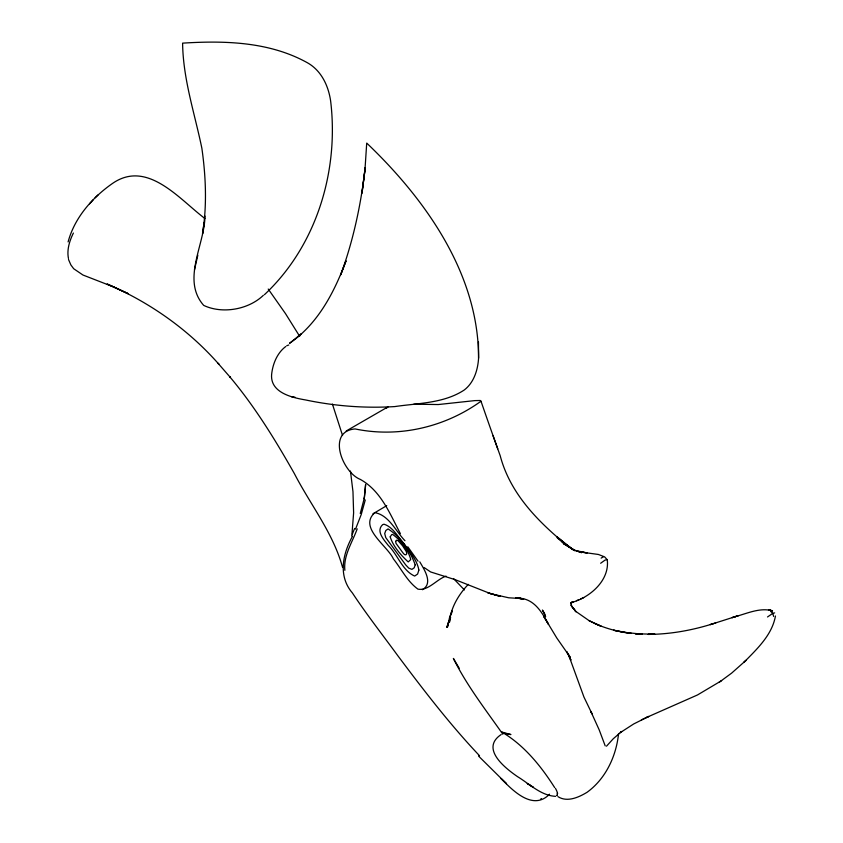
<?xml version="1.0" encoding="UTF-8"?>
<svg xmlns="http://www.w3.org/2000/svg" width="843" height="843" viewBox="0 0 843 843"><rect width="100%" height="100%" fill="white"/><g stroke="black" fill="none" stroke-linecap="round" stroke-linejoin="round"><path stroke-width="1.26" d="M301.351 333.849L289.549 343.291C318.106 323.68 334.197 292.363 346.051 260.824L340.698 274.85C353.354 240.36 361.078 204.154 365.198 167.694L361.995 193.184L365.04 168.737L366.716 143.078C425.388 199.074 478.655 273.87 478.582 358.138C477.855 369.908 473.966 382.669 464.187 390.046C443.861 403.418 418.033 403.133 394.777 406.579C364.882 408.412 334.924 406.094 305.63 399.961C291.878 397.611 270.171 392.617 271.615 374.513C272.7 364.028 277.115 352.996 285.724 346.536M618.572 733.505C616.275 756.108 605.78 778.721 587.065 792.294C578.698 797.362 567.128 802.61 557.908 796.614M351.984 533.988L353.617 512.86L352.975 491.701L350.456 471.047M204.154 222.299L202.531 233.774C207.093 205.513 205.882 176.514 201.867 148.273C194.691 113.352 183.047 79.158 182.604 43.141C224.807 40.475 269.402 41.686 307.295 62.698C321.278 70.475 328.422 85.712 330.635 101.002C339.097 171.003 316.578 245.882 264.407 294.713M365.609 484.725L364.239 498.887L365.641 484.314M775.444 615.991C772.156 634.99 756.877 649.131 743.905 662.366L746.16 660.217M571.122 603.946L571.68 602.187L570.585 603.567L573.303 601.681L571.132 602.64C589.742 597.792 609.816 580.469 607.266 559.889M204.986 216.05C204.617 245.071 181.298 279.897 203.7 305.398C222.383 314.249 248.443 309.634 263.364 295.324M502.923 733.947L503.629 733.178L510.932 734.559L501.88 732.061C524.104 745.18 541.016 766.087 554.705 787.657M194.48 269.76L197.831 255.229M450.615 617.234L449.435 622.271C450.636 607.887 458.518 594.705 468.276 584.368M451.205 614.726L452.09 610.954L449.646 617.097L447.391 627.276L448.94 621.038L446.811 627.329L448.782 622.313M68.104 241.93C74.49 217.968 91.929 197.947 111.908 183.858C146.998 158.821 179.243 199.159 204.86 218.474M360.256 513.471L364.429 497.633M365.272 499.962L361.204 514.588L355.525 529.151M351.626 535.895L354.608 528.477M357.211 528.835C352.363 542.355 343.312 555.4 344.85 570.332M352.522 536.264C342.679 553.872 337.927 576.127 352.363 592.903C366.557 614.41 382.48 634.705 397.664 655.506C423.523 690.027 449.835 724.358 479.509 755.728M73.394 233.037C69.558 240.824 66.723 249.676 68.441 258.411M404.956 540.711C395.778 531.248 388.844 515.031 374.829 512.66C358.159 527.539 387.369 545.611 393.375 558.867C401.416 569.014 407.285 581.428 417.949 589.152C428.255 591.112 436.621 579.31 446.031 576.138M93.12 199.865L89.537 203.816M413.787 404.197L438.276 404.545L474.746 400.615L480.225 400.488L480.995 401.226C444.999 427.201 398.834 438.023 355.103 428.939C326.42 431.237 342.342 472.343 360.246 479.372C380.878 490.71 389.982 513.924 400.393 533.682M606.507 746.192L613.261 738.763L621.691 731.482L620.227 732.651L633.704 723.958L648.762 716.424L641.386 719.89M95.111 197.789L98.02 194.944M745.865 660.501L731.608 673.146L719.005 682.419M386.273 408.339L387.959 406.884L346.22 430.984M549.531 794.19C532.997 811.24 512.892 790.702 500.963 778.468L506.527 783.737L478.518 756.034M297.495 336.894L301.373 333.817M600.637 563.261L605.011 560.131L607.086 559.573L604.6 556.865L598.435 554.473L579.31 551.828L587.171 552.903L576.085 550.679L581.565 552.671L573.714 549.71L563.714 543.767L575.221 550.816L565.495 544.346L573.925 550.3L557.202 536.991L567.044 545.4L566.517 544.936M501.195 734.527C480.015 748.573 505.157 768.152 517.644 776.719C529.52 783.916 541.122 795.729 555.685 796.34M767.52 616.971L772.789 613.335L774.643 612.893M721.608 680.638L697.498 694.959L646.381 717.53M601.143 558.108L603.346 556.844M372.975 513.777L386.737 505.642M422.427 589.71C433.544 583.324 424.219 569.52 419.782 561.838M540.595 799.164L541.512 798.637M576.443 600.711L579.025 599.615M580.816 598.878L583.662 597.666M286.715 345.767L288.78 344.977M713.073 623.725L710.249 624.621L738.173 615.717L731.998 617.666L735.307 616.602M715.833 622.84C693.979 629.995 671.123 634.305 648.077 634.41L654.969 634.21L635.316 633.788L642.408 634.189L623.704 632.324L613.578 630.248L631.323 633.42C616.633 631.639 602.092 627.635 589.025 620.596L601.059 626.191L595.01 623.599M734.759 616.77C746.793 613.662 759.427 607.424 771.988 610.701M515.579 598.087L521.395 598.562L508.729 597.792L490.742 593.725L455.231 579.689L430.636 571.954L424.103 567.529M515.726 598.098L521.395 598.562M519.657 598.425L523.703 599.015L518.066 598.161C533.988 598.319 541.828 611.997 548.561 624.431L543.83 616.549L556.738 637.919L570.058 657.003L566.696 651.671L570.932 660.08L568.899 655.738L583.967 697.098L592.028 713.821L590.701 711.334M291.446 396.695L294.987 397.211M589.025 620.596L575.6 611.259M562.144 542.07L564.936 544.399L557.17 537.739M567.044 545.4C537.823 521.48 510.089 493.397 500.205 455.736C493.692 437.601 487.275 419.435 480.995 401.226M770.597 611.344L772.789 613.335L773.632 616.433M453.492 578.54L464.419 589.942M418.033 561.153L407.749 546.749M575.727 611.365L571.08 605.358L575.959 611.807C573.767 607.929 570.985 607.044 571.101 603.693M268.232 289.044L285.514 313.649L299.665 336.315M502.607 733.916C485.357 709.342 466.759 685.412 453.376 658.425L459.193 668.225M591.259 712.377L599.215 729.922L605.211 745.886M68.494 259.454L70.854 264.902L73.678 268.717L82.951 275.018L112.467 286.494L128.22 293.659L107.166 284.038C149.696 302.331 188.347 329.497 218.959 364.334L217.937 363.185L230.445 377.538L229.802 376.81C254.849 406.589 275.261 439.846 294.386 473.629C310.445 504.767 333.175 533.082 342.532 567.255M332.427 404.103L342.532 435.441M497.739 448.803L493.102 435.863M557.202 793.158L557.381 795.423L556.601 795.392M478.582 358.138L478.455 341.879M555.526 788.468A65.522 8.04 48 0 1 557.623 793.6M395.652 541.427L396.01 543.366L402.933 552.871L404.429 554.525L405.915 554.863L406.758 553.735L406.358 551.68L402.543 545.727L398.001 540.616L396.484 540.205L395.652 541.427M390.193 536.843C392.996 546.211 401.099 555.411 408.223 561.933L410.762 559.552C408.191 549.72 400.868 540.321 392.659 534.441L391.71 534.588L390.193 536.843M418.876 570.068L417.601 574.072L414.661 576.064C402.237 570.542 397.748 554.652 388.201 545.347C384.071 539.931 375.609 531.174 382.617 524.673L384.039 524.209C393.165 527.117 397.917 537.044 404.071 543.756C409.793 551.923 417.022 559.984 418.876 570.068M415.199 564.842L414.219 567.792L411.942 569.362L408.76 568.14L405.673 564.873L385.757 537.602L384.703 533.535L385.82 530.51L388.054 528.93C400.467 536.738 410.341 550.985 415.199 564.842M500.268 596.401L487.939 592.808L500.268 596.401M772.483 610.88L768.553 609.721L772.483 610.88M533.166 787.214L527.36 783.537L533.166 787.214M544.388 613.082L542.428 610.058L545.6 616.633L544.388 613.082"/></g></svg>
